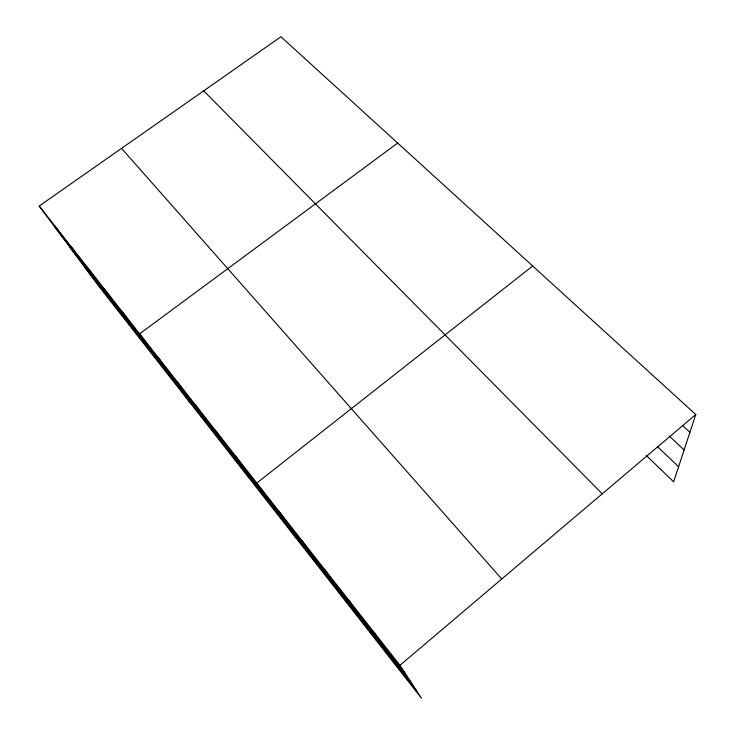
<?xml version="1.0" encoding="UTF-8"?>
<svg xmlns="http://www.w3.org/2000/svg" width="735" height="735" viewBox="0 0 735 735"><rect width="100%" height="100%" fill="white"/><g stroke="black" fill="none" stroke-linecap="round" stroke-linejoin="round"><path stroke-width="1.1" d="M39.221 206.03L399.95 665.313L421.486 698.25L98.609 285.924L39.221 206.03L280.926 36.75L695.779 414.522L673.628 481.811L646.203 455.434M399.95 665.313L695.779 414.522M532.682 265.996L256.791 483.042L296.343 538.443M397.681 143.068L139.613 333.846L191.008 403.928M682.429 425.39L689.917 432.318M669.328 436.085L684.11 449.949M657.467 446.65L678.589 466.725M203.696 90.837L602.241 493.819M121.551 148.369L501.748 579.005M54.583 226.702L405.683 674.087M70.045 247.502L411.334 682.732M84.984 267.604L416.69 690.918M70.725 246.133L85.536 266.134M54.748 225.792L69.843 246.142M104.131 288.662L118.289 307.873M87.18 267.081L101.678 286.696M121.597 310.905L135.396 329.666M157.639 356.806L170.639 374.574M176.235 380.473L188.785 397.699M195.418 404.893L207.49 421.541M215.217 430.104L226.775 446.117M235.659 456.141L246.675 471.466M278.629 510.853L288.405 524.643M301.221 539.619L310.308 552.545M324.613 569.386L332.946 581.394M348.831 600.229L356.365 611.235M373.922 632.183L380.592 642.114"/></g></svg>
